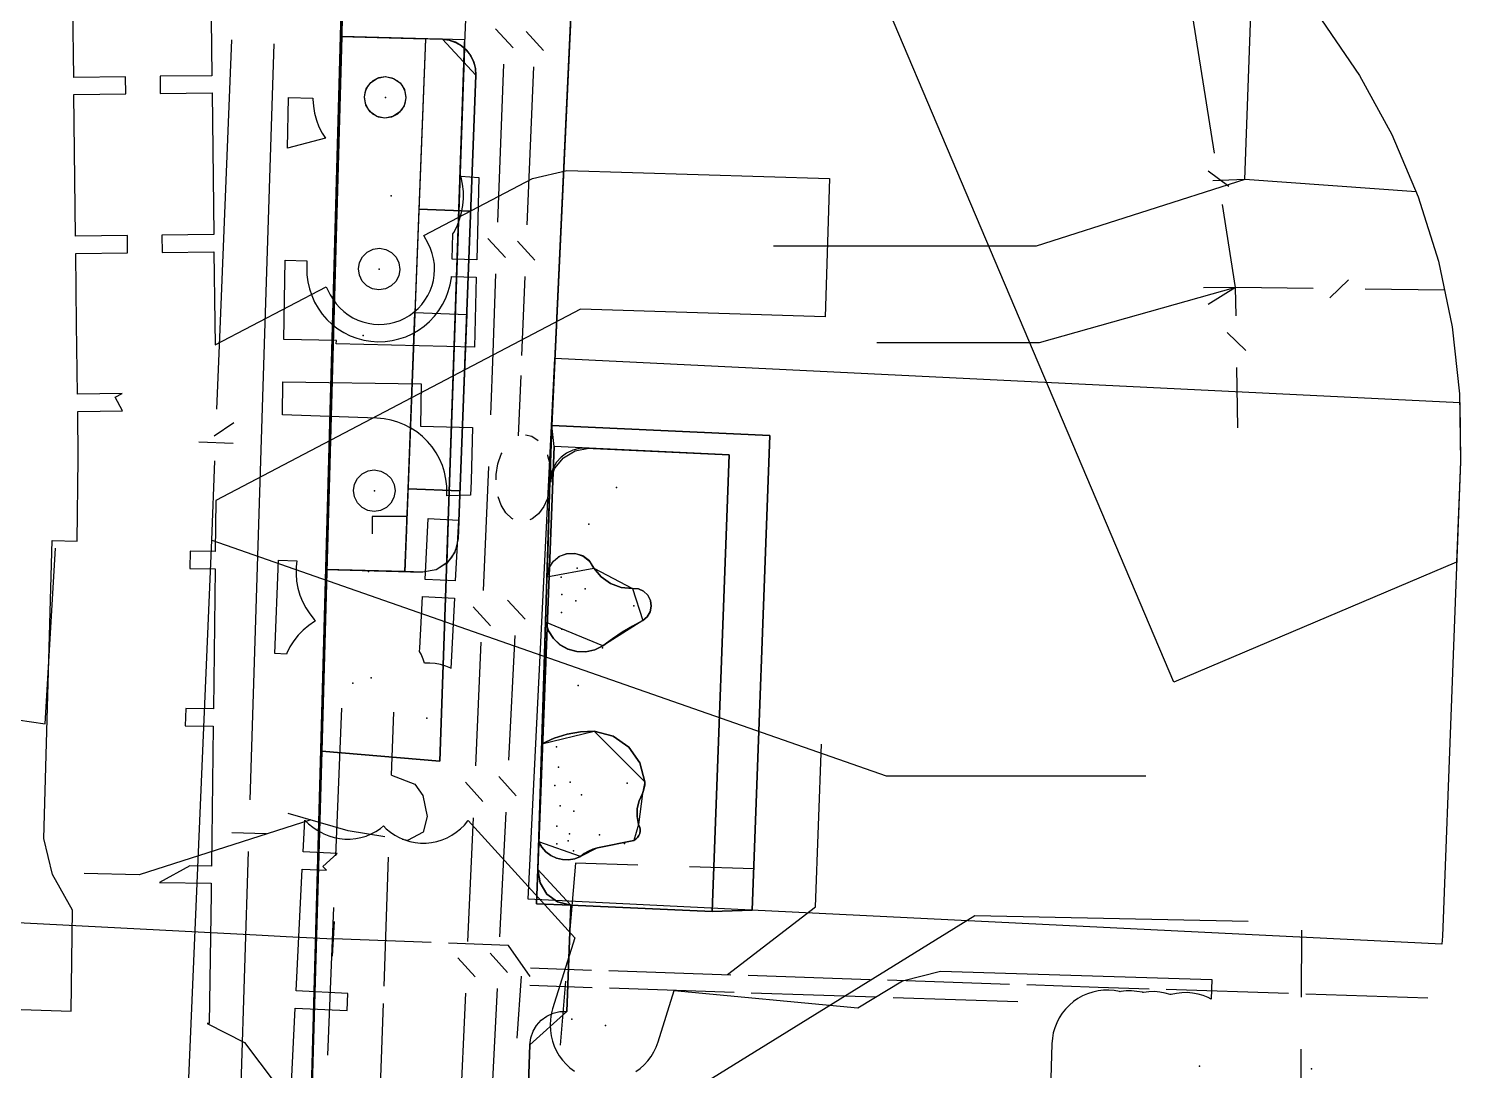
# Model space of a CAD drawing. Header units: metres. Extents: x 4550 to 4731, y 10605 to 11772.
# Drawn here: x 4655.67 to 4697.11, y 11232.93 to 11263.08 of the extents above; entities that cross this region are included whole.
import ezdxf

# ---------------------------------------------------------------- set-up
doc = ezdxf.new("R2010")
doc.units = ezdxf.units.M
for name, color, linetype in [('BOUNDARY', 7, 'Continuous'), ('BUILDING', 7, 'Continuous'), ('BUSH', 7, 'Continuous'), ('CURB', 7, 'Continuous'), ('ELECTR_CABLE', 7, 'Continuous'), ('ELECTR_CABLE_COMM', 7, 'Continuous'), ('GAS', 7, 'Continuous'), ('GRASS', 7, 'Continuous'), ('GROUND', 7, 'Continuous'), ('LAMP', 7, 'Continuous'), ('ROAD', 7, 'Continuous'), ('SEWER', 7, 'Continuous'), ('SIDEWALK_PATH', 7, 'Continuous'), ('TREE', 7, 'Continuous'), ('WATER_PIPELINE', 7, 'Continuous')]:
    doc.layers.add(name, color=color, linetype=linetype)

msp = doc.modelspace()

# ---------------------------------------------------------------- linework, layer by layer
at = {"layer": 'BOUNDARY'}
msp.add_lwpolyline([(4674.76, 11336.34), (4670.81, 11251.59), (4677.122, 11251.296), (4676.61, 11237.56), (4675.455, 11237.528), (4671.363, 11237.706), (4671.247, 11234.631), (4670.178, 11233.668), (4669.658, 11218.523), (4669.454, 11216.514), (4668.544, 11216.586), (4666.299, 11216.734), (4650.273, 11217.071), (4649.9, 11208.453), (4665.988, 11207.795), (4668.437, 11207.555), (4668.195, 11205.088), (4668.369, 11201.986), (4667.361, 11189.295), (4667.078, 11189.318), (4666.881, 11186.841)], dxfattribs=at)
at = {"layer": 'BUILDING'}
for points in [[(4692.678, 11291.204), (4691.466, 11265.206), (4691.845, 11264.833), (4693.094, 11263.334), (4694.191, 11261.72), (4695.125, 11260.007), (4695.889, 11258.212), (4696.473, 11256.35), (4696.874, 11254.441), (4697.086, 11252.501), (4697.109, 11250.55), (4697, 11247.631), (4688.814, 11244.158), (4667.723, 11293.865), (4687.914, 11302.432)], [(4697.089, 11252.251), (4697.109, 11250.55), (4696.596, 11236.814), (4696.576, 11236.58), (4670.132, 11237.878), (4670.901, 11253.537)]]:
    msp.add_lwpolyline(points, close=True, dxfattribs=at)
at = {"layer": 'BUSH'}
for p in [(4666.158, 11258.234), (4671.544, 11247.459), (4671.078, 11247.201), (4671.102, 11246.7), (4671.776, 11246.862), (4671.091, 11246.177), (4671.505, 11246.513), (4673.19, 11246.374), (4671.1, 11245.697), (4670.943, 11242.286), (4671.007, 11241.703), (4671.341, 11241.263), (4672.992, 11241.24), (4670.897, 11241.166), (4671.671, 11240.897), (4671.05, 11240.585), (4671.446, 11240.43), (4670.96, 11239.99), (4671.326, 11239.774), (4670.96, 11239.486), (4671.436, 11239.279)]:
    msp.add_point(p, dxfattribs=at)
at = {"layer": 'CURB'}
for points in [[(4667.733, 11368.918), (4667.397, 11360.882), (4663.638, 11224.498)], [(4664.712, 11262.848), (4667.645, 11262.766)], [(4667.155, 11262.769), (4666.56, 11247.351)], [(4667.645, 11262.766), (4668.616, 11261.728)], [(4668.098, 11248.309), (4668.616, 11261.728)], [(4671.805, 11250.938), (4675.948, 11250.745), (4675.455, 11237.528)], [(4670.408, 11238.744), (4670.759, 11249.971)], [(4664.27, 11247.425), (4667.072, 11247.348)], [(4670.672, 11247.206), (4672.032, 11247.464), (4673.151, 11246.875), (4673.443, 11245.947), (4672.29, 11245.215), (4670.631, 11245.897)], [(4670.521, 11242.379), (4672.033, 11242.747), (4673.503, 11241.279), (4673.433, 11240.943), (4673.325, 11240.043), (4673.186, 11239.583), (4672.137, 11239.371), (4671.642, 11239.113), (4670.432, 11239.537)], [(4670.408, 11238.744), (4671.363, 11237.706)], [(4670.178, 11233.668), (4671.247, 11234.631)]]:
    msp.add_lwpolyline(points, dxfattribs=at)
at = {"layer": 'ELECTR_CABLE'}
for points in [[(4663.187, 11261.084), (4663.896, 11261.066), (4663.896, 11261.038), (4663.91, 11260.832), (4663.944, 11260.629), (4663.998, 11260.43), (4664.072, 11260.238), (4664.164, 11260.053), (4664.258, 11259.902), (4663.159, 11259.611)], [(4668.637, 11256.387), (4667.926, 11256.404), (4667.944, 11257.135), (4667.973, 11257.179), (4668.068, 11257.362), (4668.144, 11257.554), (4668.201, 11257.752), (4668.239, 11257.954), (4668.256, 11258.16), (4668.253, 11258.366), (4668.23, 11258.571), (4668.187, 11258.772), (4668.177, 11258.804), (4668.697, 11258.763)], [(4663.052, 11254.074), (4663.096, 11256.37), (4663.722, 11256.357), (4663.719, 11256.154), (4663.725, 11255.948), (4663.751, 11255.744), (4663.797, 11255.543), (4663.863, 11255.347), (4663.947, 11255.159), (4664.05, 11254.981), (4664.17, 11254.813), (4664.305, 11254.657), (4664.455, 11254.516), (4664.618, 11254.39), (4664.793, 11254.281), (4664.977, 11254.189), (4665.17, 11254.116), (4665.369, 11254.062), (4665.572, 11254.028), (4665.778, 11254.014), (4665.984, 11254.02), (4666.188, 11254.046), (4666.389, 11254.093), (4666.584, 11254.158), (4666.772, 11254.243), (4666.951, 11254.345), (4667.119, 11254.465), (4667.274, 11254.6), (4667.416, 11254.75), (4667.541, 11254.913), (4667.651, 11255.088), (4667.743, 11255.273), (4667.816, 11255.465), (4667.87, 11255.664), (4667.904, 11255.867), (4667.906, 11255.904), (4668.625, 11255.887), (4668.573, 11253.856), (4664.575, 11253.956), (4664.577, 11254.045)], [(4667.011, 11251.57), (4668.515, 11251.532), (4668.476, 11249.996), (4668.476, 11249.976), (4668.462, 11249.577), (4667.769, 11249.551), (4667.775, 11249.624), (4667.772, 11249.83), (4667.749, 11250.035), (4667.706, 11250.236), (4667.644, 11250.433), (4667.562, 11250.622), (4667.463, 11250.803), (4667.346, 11250.972), (4667.213, 11251.13), (4667.065, 11251.274), (4666.904, 11251.402), (4666.731, 11251.514), (4666.548, 11251.609), (4666.357, 11251.685), (4666.159, 11251.742), (4665.956, 11251.78), (4665.751, 11251.797), (4663.015, 11251.894), (4663.028, 11252.849), (4667.028, 11252.796)], [(4662.791, 11244.988), (4662.898, 11247.696), (4663.431, 11247.677), (4663.411, 11247.495), (4663.409, 11247.289), (4663.426, 11247.084), (4663.464, 11246.881), (4663.521, 11246.683), (4663.598, 11246.492), (4663.693, 11246.309), (4663.805, 11246.136), (4663.934, 11245.975), (4663.977, 11245.932), (4663.946, 11245.915), (4663.776, 11245.798), (4663.619, 11245.665), (4663.475, 11245.518), (4663.347, 11245.356), (4663.234, 11245.184), (4663.14, 11245.001), (4663.129, 11244.974)]]:
    msp.add_lwpolyline(points, close=True, dxfattribs=at)
for points in [[(4653.365, 11243.36), (4656.149, 11242.951), (4656.448, 11248.043)], [(4664.562, 11239.136), (4664.73, 11243.41)], [(4666.173, 11241.467), (4666.238, 11243.29)], [(4675.9, 11235.697), (4678.44, 11237.663), (4678.615, 11242.366)], [(4666.173, 11241.467), (4666.847, 11241.206), (4667.075, 11240.884), (4667.207, 11240.277), (4667.093, 11239.822), (4666.639, 11239.576), (4666.477, 11239.603)], [(4663.833, 11240.173), (4658.867, 11238.589), (4657.273, 11238.627)], [(4665.983, 11239.684), (4664.914, 11239.86), (4663.18, 11240.362)], [(4665.957, 11235.362), (4666.089, 11239.099)], [(4673.298, 11238.869), (4671.496, 11238.927), (4671.333, 11237.006)], [(4676.661, 11238.761), (4674.797, 11238.821)], [(4664.334, 11233.362), (4664.503, 11237.637)], [(4652.73, 11237.339), (4662.257, 11236.847), (4663.12, 11236.802), (4664.493, 11236.731)], [(4664.467, 11236.232), (4664.519, 11237.23)], [(4667.324, 11236.623), (4664.493, 11236.731)], [(4692.515, 11236.98), (4692.502, 11235.04)], [(4670.185, 11235.639), (4669.561, 11236.538), (4667.824, 11236.604)], [(4670.191, 11235.889), (4671.959, 11235.83)], [(4672.459, 11235.813), (4675.994, 11235.694)], [(4669.812, 11233.86), (4669.935, 11235.656)], [(4671.207, 11235.512), (4671.049, 11233.653)], [(4676.493, 11235.678), (4680.029, 11235.559)], [(4680.528, 11235.542), (4684.063, 11235.424)], [(4684.563, 11235.407), (4686.627, 11235.338), (4688.098, 11235.289)], [(4670.179, 11235.389), (4671.981, 11235.329)], [(4672.481, 11235.312), (4676.087, 11235.191)], [(4676.586, 11235.174), (4680.192, 11235.053)], [(4680.692, 11235.036), (4684.298, 11234.915)], [(4688.598, 11235.273), (4692.133, 11235.157)], [(4692.633, 11235.14), (4696.168, 11235.024)], [(4665.807, 11231.126), (4665.939, 11234.863)], [(4692.492, 11233.54), (4692.479, 11231.6)]]:
    msp.add_lwpolyline(points, dxfattribs=at)
at = {"layer": 'ELECTR_CABLE_COMM'}
for points in [[(4689.992, 11259.467), (4689.233, 11264.276)], [(4669.184, 11263.067), (4669.694, 11262.518)], [(4670.574, 11262.438), (4670.066, 11262.99)], [(4669.411, 11262.043), (4669.241, 11257.474)], [(4670.102, 11257.399), (4670.289, 11261.965)], [(4690.412, 11258.505), (4689.806, 11258.946)], [(4690.605, 11255.58), (4690.226, 11257.985)], [(4668.959, 11256.999), (4669.468, 11256.449)], [(4670.325, 11256.374), (4669.817, 11256.926)], [(4669.186, 11255.975), (4669.101, 11253.69)], [(4669.946, 11253.618), (4670.04, 11255.901)], [(4693.869, 11255.807), (4693.333, 11255.283)], [(4690.605, 11255.58), (4684.918, 11253.985), (4680.217, 11253.985)], [(4690.605, 11255.58), (4689.671, 11255.578)], [(4690.605, 11255.58), (4689.806, 11255.096)], [(4692.851, 11255.554), (4690.605, 11255.58)], [(4690.618, 11254.767), (4690.605, 11255.58)], [(4696.65, 11255.509), (4694.351, 11255.536)], [(4690.9, 11253.756), (4690.361, 11254.278)], [(4669.101, 11253.69), (4669.034, 11251.898)], [(4690.671, 11251.517), (4690.643, 11253.267)], [(4669.85, 11251.287), (4669.922, 11253.035)], [(4670.052, 11251.317), (4670.229, 11251.276), (4670.413, 11251.158), (4670.414, 11251.157)], [(4669.199, 11250.021), (4669.2, 11250.169), (4669.251, 11250.478), (4669.349, 11250.761), (4669.371, 11250.8)], [(4670.683, 11250.739), (4670.69, 11250.725), (4670.766, 11250.438), (4670.793, 11250.127), (4670.779, 11249.948)], [(4668.979, 11250.399), (4668.978, 11250.396), (4668.822, 11246.817)], [(4669.698, 11248.88), (4669.653, 11248.9), (4669.483, 11249.058), (4669.345, 11249.279), (4669.256, 11249.527)], [(4670.674, 11249.461), (4670.579, 11249.246), (4670.425, 11249.033), (4670.243, 11248.885), (4670.176, 11248.86)], [(4668.536, 11246.344), (4669.042, 11245.791)], [(4670.037, 11245.982), (4669.534, 11246.537)], [(4669.568, 11241.899), (4669.748, 11245.51)], [(4668.756, 11245.318), (4668.599, 11241.736)], [(4668.313, 11241.263), (4668.819, 11240.71)], [(4669.781, 11240.872), (4669.279, 11241.427)], [(4669.312, 11236.789), (4669.493, 11240.4)], [(4668.533, 11240.237), (4668.376, 11236.655)], [(4669.526, 11235.762), (4669.023, 11236.318)], [(4668.09, 11236.182), (4668.597, 11235.629)], [(4668.311, 11235.156), (4668.154, 11231.573)], [(4669.057, 11231.679), (4669.237, 11235.291)]]:
    msp.add_lwpolyline(points, dxfattribs=at)
at = {"layer": 'GAS'}
for points in [[(4652.829, 11234.77), (4656.901, 11234.636), (4656.942, 11237.565), (4656.363, 11238.598), (4656.109, 11239.632), (4656.354, 11248.263), (4657.077, 11248.243), (4657.107, 11250.638), (4657.09, 11251.997), (4658.386, 11252.012), (4658.178, 11252.409), (4658.375, 11252.512), (4657.084, 11252.497), (4657.059, 11254.523), (4657.035, 11256.57), (4658.535, 11256.588), (4658.528, 11257.088), (4657.029, 11257.07), (4656.979, 11261.165), (4658.479, 11261.184), (4658.473, 11261.684), (4656.973, 11261.665), (4656.923, 11265.761)], [(4660.923, 11265.809), (4660.973, 11261.714), (4659.473, 11261.696), (4659.479, 11261.196), (4660.979, 11261.214), (4661.028, 11257.119), (4659.528, 11257.1), (4659.534, 11256.601), (4661.034, 11256.619), (4661.059, 11254.571), (4661.067, 11253.924), (4664.277, 11255.607), (4664.401, 11255.37), (4664.481, 11255.235), (4664.573, 11255.108), (4664.678, 11254.991), (4664.793, 11254.885), (4664.919, 11254.79), (4665.053, 11254.708), (4665.194, 11254.64), (4665.342, 11254.586), (4665.494, 11254.547), (4665.649, 11254.523), (4665.806, 11254.514), (4665.962, 11254.52), (4666.118, 11254.542), (4666.271, 11254.579), (4666.419, 11254.631), (4666.561, 11254.697), (4666.697, 11254.776), (4666.823, 11254.869), (4666.941, 11254.973), (4667.047, 11255.089), (4667.141, 11255.214), (4667.223, 11255.348), (4667.292, 11255.49), (4667.346, 11255.637), (4667.385, 11255.789), (4667.409, 11255.944), (4667.418, 11256.101), (4667.412, 11256.258), (4667.39, 11256.413), (4667.353, 11256.566), (4667.301, 11256.714), (4667.235, 11256.857), (4667.111, 11257.093), (4670.253, 11258.741), (4671.243, 11258.969), (4678.85, 11258.736), (4678.727, 11254.738), (4671.646, 11254.955), (4661.092, 11249.42), (4661.073, 11247.944), (4660.347, 11247.953), (4660.333, 11247.453), (4661.067, 11247.444), (4661.016, 11243.392), (4660.218, 11243.402), (4660.203, 11242.902), (4661.01, 11242.892), (4660.959, 11238.84), (4660.331, 11238.848), (4659.457, 11238.359), (4660.952, 11238.34), (4660.949, 11238.049), (4660.949, 11238.046), (4660.896, 11234.285), (4660.839, 11234.286), (4661.914, 11233.73), (4663.247, 11231.969), (4663.387, 11234.73), (4664.885, 11234.654), (4664.911, 11235.153), (4663.413, 11235.229), (4663.591, 11238.752), (4664.29, 11238.716), (4664.187, 11238.829), (4664.596, 11239.201), (4663.616, 11239.251), (4663.663, 11240.171), (4663.769, 11240.065), (4663.891, 11239.966), (4664.022, 11239.879), (4664.037, 11239.872), (4664.078, 11239.844), (4664.216, 11239.77), (4664.361, 11239.709), (4664.511, 11239.664), (4664.665, 11239.633), (4664.821, 11239.617), (4664.978, 11239.617), (4665.135, 11239.632), (4665.289, 11239.662), (4665.439, 11239.708), (4665.584, 11239.768), (4665.723, 11239.841), (4665.853, 11239.928), (4665.941, 11240), (4666.021, 11239.92), (4666.142, 11239.82), (4666.272, 11239.732), (4666.411, 11239.658), (4666.556, 11239.598), (4666.706, 11239.552), (4666.86, 11239.521), (4667.016, 11239.505), (4667.173, 11239.505), (4667.329, 11239.52), (4667.483, 11239.551), (4667.634, 11239.596), (4667.779, 11239.656), (4667.917, 11239.73), (4668.048, 11239.817), (4668.17, 11239.916), (4668.281, 11240.027), (4668.381, 11240.148), (4668.387, 11240.158), (4671.479, 11236.763), (4670.836, 11234.703), (4670.797, 11234.551), (4670.772, 11234.396), (4670.763, 11234.239), (4670.77, 11234.083), (4670.791, 11233.927), (4670.828, 11233.774), (4670.88, 11233.626), (4670.946, 11233.484), (4671.026, 11233.348), (4671.118, 11233.222), (4671.223, 11233.104), (4671.338, 11232.998), (4671.464, 11232.903)], [(4673.241, 11232.889), (4673.368, 11232.982), (4673.485, 11233.086), (4673.592, 11233.202), (4673.686, 11233.327), (4673.768, 11233.461), (4673.836, 11233.602), (4673.89, 11233.75), (4674.355, 11235.237), (4679.668, 11234.731), (4680.965, 11235.514), (4682.062, 11235.801), (4689.916, 11235.553), (4689.898, 11234.989), (4689.812, 11235.034), (4689.666, 11235.091), (4689.515, 11235.134), (4689.36, 11235.162), (4689.204, 11235.175), (4689.047, 11235.172), (4688.891, 11235.154), (4688.737, 11235.121), (4688.725, 11235.117), (4688.714, 11235.121), (4688.563, 11235.164), (4688.408, 11235.192), (4688.252, 11235.205), (4688.095, 11235.202), (4687.939, 11235.184), (4687.921, 11235.18), (4687.904, 11235.185), (4687.749, 11235.213), (4687.593, 11235.225), (4687.436, 11235.223), (4687.28, 11235.205), (4687.263, 11235.201), (4687.247, 11235.206), (4687.093, 11235.234), (4686.936, 11235.246), (4686.779, 11235.243), (4686.623, 11235.225), (4686.47, 11235.192), (4686.32, 11235.144), (4686.176, 11235.081), (4686.039, 11235.005), (4685.91, 11234.915), (4685.791, 11234.813), (4685.682, 11234.7), (4685.584, 11234.577), (4685.499, 11234.445), (4685.428, 11234.305), (4685.37, 11234.159), (4685.327, 11234.008), (4685.299, 11233.854), (4685.287, 11233.697), (4685.224, 11231.698)]]:
    msp.add_lwpolyline(points, dxfattribs=at)
for points in [[(4668.108, 11248.853), (4668.019, 11247.092), (4667.147, 11247.136), (4667.237, 11248.897)], [(4667.994, 11246.593), (4667.891, 11244.559), (4667.886, 11244.562), (4667.741, 11244.622), (4667.59, 11244.668), (4667.436, 11244.699), (4667.28, 11244.714), (4667.126, 11244.715), (4667.091, 11244.828), (4667.03, 11244.973), (4666.987, 11245.052), (4666.996, 11245.141), (4667.072, 11246.639)]]:
    msp.add_lwpolyline(points, close=True, dxfattribs=at)
at = {"layer": 'GRASS'}
for points in [[(4668.288, 11262.651), (4668.292, 11262.748), (4664.736, 11262.85), (4664.57, 11257.038), (4664.154, 11242.167), (4667.575, 11241.874), (4667.823, 11249.108)], [(4667.156, 11262.782), (4666.561, 11247.362), (4664.27, 11247.425), (4664.701, 11262.849)], [(4667.156, 11262.782), (4666.966, 11257.854), (4668.465, 11257.797), (4668.616, 11261.73), (4668.604, 11261.928), (4668.553, 11262.118), (4668.466, 11262.294), (4668.346, 11262.451), (4668.197, 11262.582), (4668.027, 11262.68), (4667.841, 11262.743), (4667.645, 11262.769)], [(4668.616, 11261.728), (4668.6, 11261.948), (4668.537, 11262.157), (4668.431, 11262.348), (4668.283, 11262.512), (4667.823, 11249.108), (4667.772, 11247.608), (4667.905, 11247.756), (4668.006, 11247.926), (4668.071, 11248.112), (4668.098, 11248.309)], [(4666.589, 11261.074), (4666.538, 11260.842), (4666.405, 11260.654), (4666.212, 11260.529), (4665.978, 11260.486), (4665.745, 11260.537), (4665.557, 11260.67), (4665.432, 11260.863), (4665.389, 11261.097), (4665.441, 11261.33), (4665.573, 11261.518), (4665.766, 11261.643), (4666.001, 11261.686), (4666.233, 11261.634), (4666.421, 11261.502), (4666.546, 11261.309)], [(4666.589, 11261.082), (4666.558, 11260.895), (4666.472, 11260.73), (4666.341, 11260.599), (4666.171, 11260.514), (4665.983, 11260.486), (4665.8, 11260.516), (4665.635, 11260.601), (4665.502, 11260.736), (4665.417, 11260.906), (4665.389, 11261.09), (4665.419, 11261.273), (4665.506, 11261.441), (4665.641, 11261.575), (4665.807, 11261.658), (4665.991, 11261.686), (4666.178, 11261.655), (4666.347, 11261.568), (4666.477, 11261.435), (4666.56, 11261.27)], [(4666.85, 11254.857), (4668.349, 11254.799), (4668.465, 11257.797), (4666.966, 11257.854)], [(4666.415, 11256.109), (4666.383, 11255.922), (4666.296, 11255.758), (4666.164, 11255.628), (4665.994, 11255.544), (4665.806, 11255.517), (4665.623, 11255.548), (4665.459, 11255.634), (4665.326, 11255.77), (4665.242, 11255.94), (4665.216, 11256.124), (4665.247, 11256.307), (4665.335, 11256.475), (4665.471, 11256.608), (4665.637, 11256.689), (4665.821, 11256.717), (4666.008, 11256.685), (4666.176, 11256.596), (4666.305, 11256.463), (4666.388, 11256.297)], [(4668.152, 11249.703), (4666.653, 11249.76), (4666.85, 11254.857), (4668.349, 11254.799)], [(4675.948, 11250.745), (4670.881, 11250.981), (4670.369, 11237.745), (4671.363, 11237.706), (4675.455, 11237.528)], [(4670.432, 11239.535), (4670.408, 11238.744), (4670.471, 11238.353), (4670.671, 11238.028), (4670.979, 11237.801), (4671.363, 11237.706), (4675.455, 11237.528), (4675.948, 11250.745), (4671.805, 11250.938), (4671.607, 11250.928), (4671.416, 11250.879), (4671.238, 11250.793), (4671.08, 11250.674), (4670.948, 11250.525), (4670.849, 11250.354), (4670.785, 11250.168), (4670.759, 11249.971), (4670.674, 11247.236), (4670.731, 11247.467), (4670.857, 11247.662), (4671.039, 11247.805), (4671.264, 11247.883), (4671.502, 11247.882), (4671.72, 11247.806), (4671.903, 11247.663), (4672.032, 11247.464), (4672.244, 11247.206), (4672.511, 11247.016), (4672.819, 11246.903), (4673.151, 11246.875), (4673.319, 11246.859), (4673.468, 11246.79), (4673.587, 11246.677), (4673.664, 11246.527), (4673.687, 11246.359), (4673.654, 11246.198), (4673.571, 11246.056), (4673.443, 11245.947), (4673.144, 11245.781), (4672.852, 11245.604), (4672.567, 11245.415), (4672.29, 11245.215), (4672.053, 11245.096), (4671.798, 11245.039), (4671.537, 11245.045), (4671.281, 11245.115), (4671.049, 11245.245), (4670.859, 11245.424), (4670.717, 11245.644), (4670.632, 11245.894), (4670.521, 11242.379), (4670.88, 11242.54), (4671.255, 11242.656), (4671.641, 11242.726), (4672.033, 11242.747), (4672.585, 11242.601), (4673.038, 11242.283), (4673.356, 11241.83), (4673.503, 11241.279), (4673.501, 11241.193), (4673.488, 11241.107), (4673.466, 11241.024), (4673.433, 11240.943), (4673.336, 11240.731), (4673.285, 11240.505), (4673.281, 11240.273), (4673.325, 11240.043), (4673.354, 11239.982), (4673.369, 11239.916), (4673.371, 11239.849), (4673.358, 11239.782), (4673.331, 11239.719), (4673.293, 11239.664), (4673.244, 11239.618), (4673.186, 11239.583), (4672.137, 11239.371), (4672.002, 11239.329), (4671.874, 11239.272), (4671.753, 11239.199), (4671.642, 11239.113), (4671.474, 11239.048), (4671.299, 11239.019), (4671.122, 11239.025), (4670.947, 11239.067), (4670.785, 11239.143), (4670.642, 11239.249), (4670.523, 11239.381)], [(4666.274, 11249.698), (4666.243, 11249.51), (4666.157, 11249.346), (4666.025, 11249.215), (4665.856, 11249.13), (4665.668, 11249.101), (4665.485, 11249.132), (4665.32, 11249.217), (4665.186, 11249.352), (4665.101, 11249.522), (4665.074, 11249.705), (4665.104, 11249.888), (4665.191, 11250.057), (4665.326, 11250.19), (4665.492, 11250.273), (4665.675, 11250.302), (4665.863, 11250.271), (4666.031, 11250.183), (4666.161, 11250.051), (4666.245, 11249.885)], [(4666.562, 11247.361), (4666.653, 11249.76), (4668.152, 11249.703), (4668.099, 11248.308), (4668.007, 11247.924), (4667.783, 11247.616), (4667.461, 11247.413), (4667.072, 11247.347)], [(4673.443, 11245.947), (4673.571, 11246.056), (4673.654, 11246.198), (4673.687, 11246.359), (4673.664, 11246.527), (4673.587, 11246.677), (4673.468, 11246.79), (4673.319, 11246.859), (4673.151, 11246.875), (4672.819, 11246.903), (4672.511, 11247.016), (4672.244, 11247.206), (4672.032, 11247.464), (4671.898, 11247.669), (4671.707, 11247.813), (4671.479, 11247.886), (4671.233, 11247.877), (4671.006, 11247.785), (4670.827, 11247.626), (4670.711, 11247.417), (4670.672, 11247.175), (4670.632, 11245.894), (4670.716, 11245.646), (4670.858, 11245.426), (4671.048, 11245.246), (4671.279, 11245.116), (4671.535, 11245.045), (4671.797, 11245.039), (4672.053, 11245.096), (4672.29, 11245.215), (4672.567, 11245.415), (4672.852, 11245.604), (4673.144, 11245.781)], [(4672.033, 11242.747), (4671.641, 11242.726), (4671.255, 11242.656), (4670.88, 11242.54), (4670.521, 11242.379), (4670.432, 11239.535), (4670.523, 11239.381), (4670.642, 11239.249), (4670.785, 11239.143), (4670.947, 11239.067), (4671.122, 11239.025), (4671.299, 11239.019), (4671.474, 11239.048), (4671.642, 11239.113), (4671.753, 11239.199), (4671.874, 11239.272), (4672.002, 11239.329), (4672.137, 11239.371), (4673.186, 11239.583), (4673.244, 11239.618), (4673.293, 11239.664), (4673.331, 11239.719), (4673.358, 11239.782), (4673.371, 11239.849), (4673.369, 11239.916), (4673.354, 11239.982), (4673.325, 11240.043), (4673.281, 11240.273), (4673.285, 11240.505), (4673.336, 11240.731), (4673.433, 11240.943), (4673.466, 11241.024), (4673.488, 11241.107), (4673.501, 11241.193), (4673.503, 11241.279), (4673.356, 11241.83), (4673.038, 11242.283), (4672.585, 11242.601)]]:
    msp.add_lwpolyline(points, close=True, dxfattribs=at)
at = {"layer": 'GROUND'}
msp.add_lwpolyline([(4667.645, 11262.766), (4667.842, 11262.741), (4668.028, 11262.678), (4668.198, 11262.581), (4668.283, 11262.506), (4667.823, 11249.108), (4667.772, 11247.611), (4667.46, 11247.415), (4667.072, 11247.348), (4664.301, 11247.424), (4664.57, 11257.038), (4664.736, 11262.848)], close=True, dxfattribs=at)
at = {"layer": 'LAMP'}
for p in [(4665.35, 11254.193), (4671.285, 11239.567), (4671.389, 11234.407), (4689.554, 11233.048), (4692.801, 11232.971)]:
    msp.add_point(p, dxfattribs=at)
at = {"layer": 'ROAD'}
msp.add_lwpolyline([(4666.299, 11216.734), (4665.18, 11217.036), (4664.286, 11217.712), (4663.7, 11218.668), (4663.509, 11219.811), (4667.397, 11360.882), (4667.733, 11368.918), (4657.098, 11369.215), (4652.68, 11219.777), (4652.518, 11218.785), (4652.018, 11217.95), (4651.25, 11217.353), (4650.284, 11217.071)], close=True, dxfattribs=at)
msp.add_lwpolyline([(4654.287, 11269.977), (4653.752, 11253.318), (4653.499, 11244.479), (4652.891, 11226.11), (4652.692, 11220.177), (4652.086, 11219.02), (4651.201, 11218.092), (4650.097, 11217.441), (4648.832, 11217.114), (4649.574, 11217.086), (4666.299, 11216.734), (4668.544, 11216.586), (4666.155, 11216.941), (4665.099, 11217.203), (4664.554, 11217.42), (4664.093, 11217.766), (4663.738, 11218.22), (4663.512, 11218.761), (4663.497, 11219.366), (4663.676, 11225.519), (4664.148, 11241.968), (4664.57, 11257.038), (4664.759, 11263.651)], dxfattribs=at)
at = {"layer": 'SEWER'}
for points in [[(4690.875, 11258.711), (4691.293, 11270.43)], [(4661.213, 11254.363), (4661.552, 11262.749)], [(4690.875, 11258.711), (4684.831, 11256.775), (4677.226, 11256.775)], [(4690.875, 11258.711), (4689.942, 11258.675)], [(4695.831, 11258.348), (4690.875, 11258.711)], [(4661.12, 11252.066), (4661.213, 11254.363)], [(4661.04, 11251.288), (4661.611, 11251.674)], [(4660.597, 11251.115), (4661.587, 11251.075)], [(4660.967, 11248.271), (4661.06, 11250.567)], [(4666.611, 11248.454), (4666.611, 11248.954), (4665.611, 11248.954), (4665.611, 11248.454)], [(4660.215, 11230.668), (4660.967, 11248.271)], [(4660.967, 11248.271), (4680.491, 11241.446), (4688.003, 11241.446)]]:
    msp.add_lwpolyline(points, dxfattribs=at)
at = {"layer": 'SIDEWALK_PATH'}
for points in [[(4669.658, 11218.523), (4670.178, 11233.668), (4670.206, 11233.868), (4670.271, 11234.056), (4670.373, 11234.228), (4670.508, 11234.377), (4670.671, 11234.496), (4670.852, 11234.579), (4671.046, 11234.625), (4671.247, 11234.631), (4671.363, 11237.706), (4670.369, 11237.745), (4670.881, 11250.981), (4670.81, 11251.59), (4672.733, 11292.852)], [(4669.658, 11218.523), (4670.178, 11233.668), (4670.206, 11233.868), (4670.271, 11234.056), (4670.373, 11234.228), (4670.508, 11234.377), (4670.671, 11234.496), (4670.852, 11234.579), (4671.046, 11234.625), (4671.247, 11234.631), (4671.363, 11237.706), (4670.979, 11237.801), (4670.671, 11238.028), (4670.471, 11238.353), (4670.408, 11238.744), (4670.759, 11249.971), (4670.81, 11251.59), (4672.118, 11279.647)], [(4668.637, 11271.142), (4668.288, 11262.651), (4667.823, 11249.108), (4667.575, 11241.874), (4664.154, 11242.167), (4664.148, 11241.968), (4663.676, 11225.519)], [(4664.768, 11264.847), (4664.712, 11262.848), (4667.645, 11262.766), (4667.842, 11262.741), (4668.028, 11262.678), (4668.198, 11262.581), (4668.347, 11262.45), (4668.468, 11262.292), (4668.554, 11262.116), (4668.604, 11261.926), (4668.616, 11261.728), (4668.098, 11248.309), (4668.006, 11247.926), (4667.782, 11247.618), (4667.46, 11247.415), (4667.072, 11247.348), (4664.27, 11247.425), (4664.154, 11242.162), (4663.509, 11219.811)]]:
    msp.add_lwpolyline(points, dxfattribs=at)
msp.add_lwpolyline([(4677.122, 11251.296), (4670.81, 11251.59), (4670.759, 11249.971), (4670.896, 11250.354), (4671.148, 11250.658), (4671.488, 11250.86), (4671.888, 11250.935), (4675.948, 11250.745), (4675.455, 11237.528), (4676.61, 11237.56)], close=True, dxfattribs=at)
at = {"layer": 'TREE'}
for p in [(4665.995, 11261.08), (4665.818, 11256.114), (4665.677, 11249.699), (4672.686, 11249.793), (4671.886, 11248.732), (4665.507, 11247.367), (4672.278, 11245.156), (4665.05, 11244.128), (4665.587, 11244.284), (4671.57, 11244.06), (4667.199, 11243.117), (4672.197, 11239.74), (4672.918, 11239.489), (4672.364, 11234.227)]:
    msp.add_point(p, dxfattribs=at)
at = {"layer": 'WATER_PIPELINE'}
for points in [[(4662.508, 11254.252), (4662.773, 11262.64)], [(4662.081, 11240.755), (4662.508, 11254.252)], [(4661.553, 11239.813), (4662.55, 11239.781)], [(4661.606, 11225.758), (4662.033, 11239.256)], [(4661.494, 11224.064), (4683.058, 11237.411), (4690.971, 11237.243)]]:
    msp.add_lwpolyline(points, dxfattribs=at)

doc.saveas('drawing.dxf')
